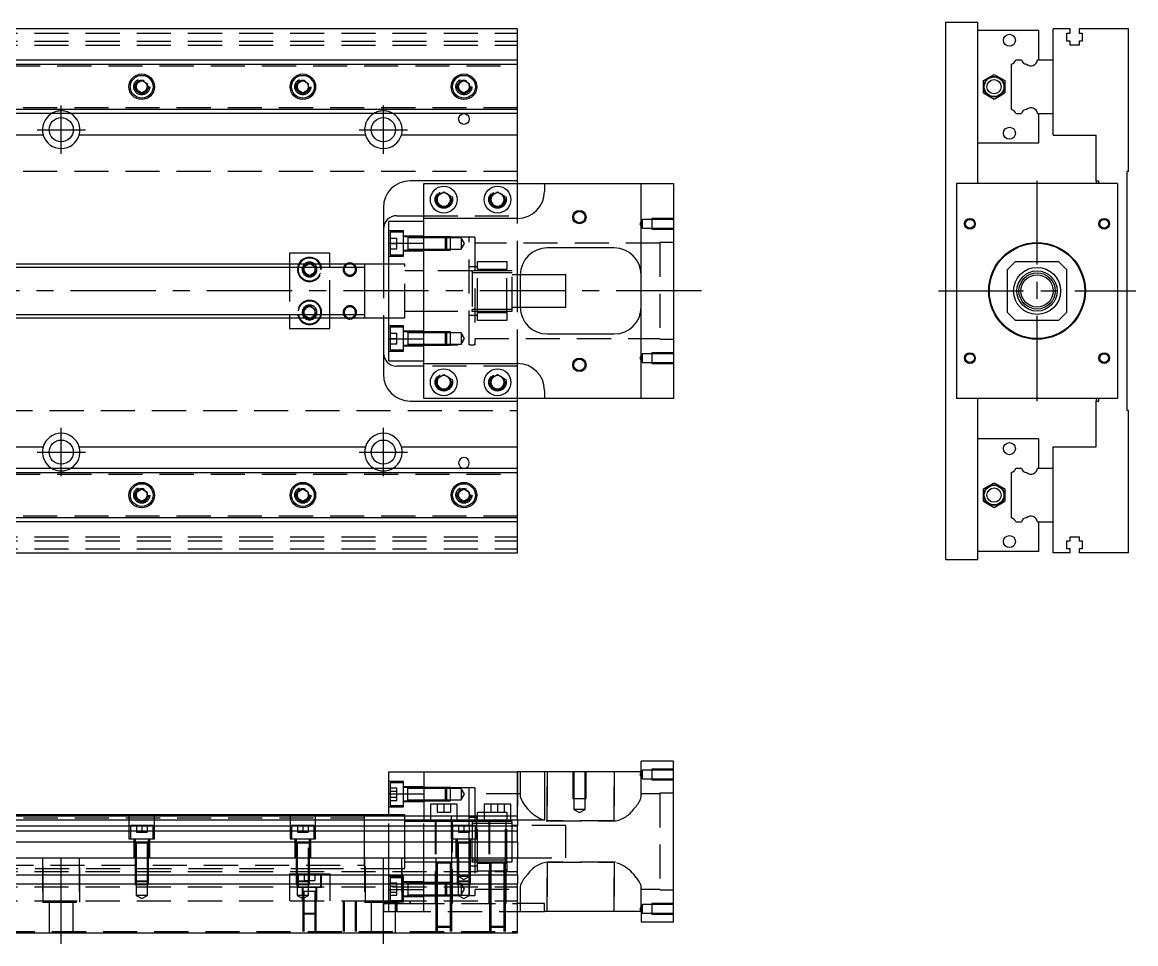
# Model space of a CAD drawing. Extents: x -20 to 810, y -278 to 102.
# Drawn here: x 395.5 to 810.2, y -243 to 100 of the extents above; entities that cross this region are included whole.
import ezdxf

# ---------------------------------------------------------------- set-up
doc = ezdxf.new("R2010")
doc.units = 0
doc.linetypes.add('CENTER', pattern=[50.8, 31.75, -6.35, 6.35, -6.35])
doc.linetypes.add('DASHED', pattern=[19.05, 12.7, -6.35])
doc.layers.get('0').update_dxf_attribs({"linetype": 'CONTINUOUS'})
doc.layers.add('CENTER', color=1, linetype='CENTER')

msp = doc.modelspace()

# ---------------------------------------------------------------- linework, layer by layer
at = {"color": 7, "linetype": 'CONTINUOUS'}
for p, q in [((739.45, -100), (739.45, 100)), ((739.45, 100), (751.45, 100)), ((751.45, 40), (751.45, 100)), ((580, 97.5), (390, 97.5)), ((580, 86), (580, 97.5)), ((773.95, 97), (751.45, 97)), ((773.95, 97), (773.95, 86)), ((779.45, 86), (779.45, 97.5)), ((785.75, 97.5), (779.45, 97.5)), ((784.6, 96), (785.75, 96)), ((784.6, 93), (784.6, 96)), ((785.75, 96), (785.75, 97.5)), ((789.15, 97.5), (789.15, 96)), ((807.45, 97.5), (789.15, 97.5)), ((789.15, 96), (790.3, 96)), ((790.3, 96), (790.3, 93)), ((807.45, 44.5), (807.45, 97.5)), ((785.75, 93), (784.6, 93)), ((785.75, 91.5), (785.75, 93)), ((789.15, 91.5), (785.75, 91.5)), ((789.15, 93), (789.15, 91.5)), ((790.3, 93), (789.15, 93)), ((390, 86), (580, 86)), ((390, 84.460392), (580, 84.460392)), ((580, 84.460392), (580, 86)), ((580, 67.539608), (580, 84.460392)), ((763.95, 67.539608), (763.95, 84.460392)), ((765.489608, 86), (767.610392, 86)), ((773.631934, 86), (779.45, 86)), ((779.45, 66), (779.45, 86)), ((779.45, 66), (779.45, 86)), ((753.450002, 78.309401), (757.450002, 80.618802)), ((757.450002, 80.618802), (761.450002, 78.309401)), ((438, 77.1547), (440, 78.309402)), ((438, 74.8453), (438, 77.1547)), ((440, 73.690598), (438, 74.8453)), ((440, 78.309402), (442, 77.1547)), ((442, 74.8453), (440, 73.690598)), ((442, 77.1547), (442, 74.8453)), ((498, 77.1547), (500, 78.309402)), ((498, 74.8453), (498, 77.1547)), ((500, 73.690598), (498, 74.8453)), ((500, 78.309402), (502, 77.1547)), ((502, 74.8453), (500, 73.690598)), ((502, 77.1547), (502, 74.8453)), ((558, 77.1547), (560, 78.309402)), ((558, 74.8453), (558, 77.1547)), ((560, 73.690598), (558, 74.8453)), ((560, 78.309402), (562, 77.1547)), ((562, 74.8453), (560, 73.690598)), ((562, 77.1547), (562, 74.8453)), ((753.450002, 73.690599), (753.450002, 78.309401)), ((761.450002, 78.309401), (761.450002, 73.690599)), ((753.450002, 73.690599), (757.450002, 71.381198)), ((757.450002, 71.381198), (761.450002, 73.690599)), ((580, 67.539608), (390, 67.539608)), ((580, 66), (580, 67.539608)), ((580, 66), (390, 66)), ((580, 58), (580, 66)), ((765.489608, 66), (767.610392, 66)), ((773.631934, 66), (779.45, 66)), ((773.95, 66), (773.95, 55)), ((779.45, 58), (779.45, 66)), ((403.291796, 58), (390, 58)), ((523.291796, 58), (416.708204, 58)), ((580, 58), (536.708204, 58)), ((580, 41), (580, 58)), ((773.95, 55), (751.45, 55)), ((779.45, 58), (795.45, 58)), ((795.45, 41), (795.45, 58)), ((807.45, 44.5), (806.95, 44.5)), ((806.95, -44.5), (806.95, 44.5)), ((580, 41), (540, 41)), ((545, 27), (545, 40)), ((545, 40), (590, 40)), ((580, 40), (580, 41)), ((590, 40), (590, 37)), ((590, 40), (626, 40)), ((626, -40), (626, 40)), ((626, 40), (638, 40)), ((638, 40), (638, -40)), ((743.45, 40), (743.45, -40)), ((803.45, 40), (743.45, 40)), ((795.45, 41), (796.45, 41)), ((795.45, 41), (795.45, 40)), ((796.45, 40), (796.45, 41)), ((803.45, 40), (803.45, -40)), ((550, 35.443376), (552.5, 36.886752)), ((550, 32.556624), (550, 35.443376)), ((552.5, 36.886752), (555, 35.443376)), ((555, 35.443376), (555, 32.556624)), ((570, 35.443376), (572.5, 36.886752)), ((570, 32.556624), (570, 35.443376)), ((572.5, 36.886752), (575, 35.443376)), ((575, 35.443376), (575, 32.556624)), ((530, 31), (530, 10)), ((552.5, 31.113248), (550, 32.556624)), ((555, 32.556624), (552.5, 31.113248)), ((572.5, 31.113248), (570, 32.556624)), ((575, 32.556624), (572.5, 31.113248)), ((532, 17.78342), (532, 26)), ((532, 26), (545, 26)), ((535, 28), (545, 28)), ((580, 27), (545, 27)), ((545, 17.78342), (545, 27)), ((532, -17.78342), (532, 17.78342)), ((532, 17.78342), (545, 17.78342)), ((545, -17.78342), (545, 17.78342)), ((545, -17.78342), (545, 17.78342)), ((495, 14), (495, 10)), ((510, 14), (495, 14)), ((510, 10), (510, 14)), ((616, 16), (591, 16)), ((523, 10), (390, 10)), ((501.964102, 10), (502.5, 10.309402)), ((502.5, 10.309402), (503.035898, 10)), ((523, 10.000006), (523, -10.000006)), ((532, 10), (523, 10)), ((765.45, 11), (762.45, 8)), ((765.45, 11), (781.45, 11)), ((784.45, 8), (781.45, 11)), ((581, 6), (581, -6)), ((598, 6), (581, 6)), ((598, -6), (598, 6)), ((762.45, -8), (762.45, 8)), ((784.45, 8), (784.45, -8)), ((581, -6), (598, -6)), ((762.45, -8), (765.45, -11)), ((781.45, -11), (784.45, -8)), ((390, -10), (523, -10)), ((495, -10), (495, -14)), ((502.5, -10.309402), (501.964102, -10)), ((503.035898, -10), (502.5, -10.309402)), ((510, -14), (510, -10)), ((523, -10), (532, -10)), ((530, -10), (530, -31)), ((781.45, -11), (765.45, -11)), ((495, -14), (510, -14)), ((591, -16), (616, -16)), ((532, -17.78342), (545, -17.78342)), ((532, -26), (532, -17.78342)), ((545, -27), (545, -17.78342)), ((746.55, -24.499994), (746.55, -24.500852)), ((532, -26), (545, -26)), ((545, -28), (535, -28)), ((545, -27), (580, -27)), ((545, -40), (545, -27)), ((550, -32.556624), (552.5, -31.113248)), ((550, -35.443376), (550, -32.556624)), ((552.5, -31.113248), (555, -32.556624)), ((555, -32.556624), (555, -35.443376)), ((570, -32.556624), (572.5, -31.113248)), ((570, -35.443376), (570, -32.556624)), ((572.5, -31.113248), (575, -32.556624)), ((575, -32.556624), (575, -35.443376)), ((552.5, -36.886752), (550, -35.443376)), ((555, -35.443376), (552.5, -36.886752)), ((572.5, -36.886752), (570, -35.443376)), ((575, -35.443376), (572.5, -36.886752)), ((590, -37), (590, -40)), ((540, -41), (580, -41)), ((590, -40), (545, -40)), ((580, -41), (580, -40)), ((580, -58), (580, -41)), ((626, -40), (590, -40)), ((638, -40), (626, -40)), ((803.45, -40), (743.45, -40)), ((751.45, -100), (751.45, -40)), ((795.45, -40), (795.45, -41)), ((795.45, -41), (796.45, -41)), ((795.45, -58), (795.45, -41)), ((796.45, -41), (796.45, -40)), ((807.45, -44.5), (806.95, -44.5)), ((807.45, -97.5), (807.45, -44.5)), ((390, -58), (403.291796, -58)), ((416.708204, -58), (523.291796, -58)), ((536.708204, -58), (580, -58)), ((580, -66), (580, -58)), ((773.95, -55), (751.45, -55)), ((773.95, -55), (773.95, -66)), ((779.45, -66), (779.45, -58)), ((779.45, -58), (795.45, -58)), ((390, -66), (580, -66)), ((580, -67.539608), (580, -66)), ((765.489608, -66), (767.610392, -66)), ((773.631934, -66), (779.45, -66)), ((779.45, -86), (779.45, -66)), ((779.45, -86), (779.45, -66)), ((390, -67.539608), (580, -67.539608)), ((580, -84.460392), (580, -67.539608)), ((763.95, -84.460392), (763.95, -67.539608)), ((438, -74.8453), (440, -73.690598)), ((440, -73.690598), (442, -74.8453)), ((498, -74.8453), (500, -73.690598)), ((500, -73.690598), (502, -74.8453)), ((558, -74.8453), (560, -73.690598)), ((560, -73.690598), (562, -74.8453)), ((753.450002, -73.690599), (757.450002, -71.381198)), ((753.450002, -78.309401), (753.450002, -73.690599)), ((757.450002, -71.381198), (761.450002, -73.690599)), ((761.450002, -73.690599), (761.450002, -78.309401)), ((438, -77.1547), (438, -74.8453)), ((440, -78.309402), (438, -77.1547)), ((442, -77.1547), (440, -78.309402)), ((442, -74.8453), (442, -77.1547)), ((498, -77.1547), (498, -74.8453)), ((500, -78.309402), (498, -77.1547)), ((502, -77.1547), (500, -78.309402)), ((502, -74.8453), (502, -77.1547)), ((558, -77.1547), (558, -74.8453)), ((560, -78.309402), (558, -77.1547)), ((562, -77.1547), (560, -78.309402)), ((562, -74.8453), (562, -77.1547)), ((753.450002, -78.309401), (757.450002, -80.618802)), ((757.450002, -80.618802), (761.450002, -78.309401)), ((580, -84.460392), (390, -84.460392)), ((580, -86), (390, -86)), ((580, -86), (580, -84.460392)), ((580, -97.5), (580, -86)), ((765.489608, -86), (767.610392, -86)), ((773.631934, -86), (779.45, -86)), ((773.95, -86), (773.95, -97)), ((779.45, -97.5), (779.45, -86)), ((784.6, -93), (785.75, -93)), ((784.6, -96), (784.6, -93)), ((785.75, -91.5), (789.15, -91.5)), ((785.75, -93), (785.75, -91.5)), ((789.15, -91.5), (789.15, -93)), ((789.15, -93), (790.3, -93)), ((790.3, -93), (790.3, -96)), ((390, -97.5), (580, -97.5)), ((773.95, -97), (751.45, -97)), ((785.75, -97.5), (779.45, -97.5)), ((785.75, -96), (784.6, -96)), ((785.75, -97.5), (785.75, -96)), ((789.15, -96), (789.15, -97.5)), ((790.3, -96), (789.15, -96)), ((807.45, -97.5), (789.15, -97.5)), ((739.45, -100), (751.45, -100)), ((626, -178.98), (626, -174.98)), ((638, -174.98), (626, -174.98)), ((638, -234.98), (638, -174.98)), ((532, -187.19658), (532, -178.98)), ((532, -178.98), (545, -178.98)), ((545, -178.98), (580, -178.98)), ((545, -178.98), (545, -195.48)), ((580, -195.48), (580, -178.98)), ((590, -178.98), (580, -178.98)), ((590, -178.98), (590, -196.98)), ((626, -178.98), (590, -178.98)), ((539.1, -184.802326), (539.1, -184.803182)), ((532, -187.19658), (545, -187.19658)), ((532, -195.48), (532, -187.19658)), ((557.5, -190.98), (547.5, -190.98)), ((547.5, -190.98), (547.5, -195.48)), ((557.5, -195.48), (557.5, -190.98)), ((577.5, -190.98), (567.5, -190.98)), ((567.5, -190.98), (567.5, -195.48)), ((577.5, -195.48), (577.5, -190.98)), ((523, -194.98), (383.5, -194.98)), ((580, -195.48), (383.5, -195.48)), ((580, -197.019608), (383.5, -197.019608)), ((523, -194.98), (522.995, -194.98)), ((523, -194.979994), (523, -195.48)), ((523, -194.980502), (523, -194.98)), ((523.005, -194.98), (523, -194.98)), ((532, -194.98), (523, -194.98)), ((523, -195.477168), (523, -194.980502)), ((580, -197.019608), (580, -195.48)), ((590, -196.98), (580, -196.98)), ((580, -197.019608), (580, -199.140392)), ((383.5, -199.140392), (580, -199.140392)), ((580, -201.050532), (383.5, -201.050532)), ((580, -201.050532), (580, -199.140392)), ((580, -205.161934), (580, -201.050532)), ((580, -205.161934), (383.5, -205.161934)), ((580, -205.161934), (580, -210.98)), ((0, -210.98), (580, -210.98)), ((580, -217.28), (580, -210.98)), ((575.500006, -212.98), (569.499994, -212.98)), ((570, -212.98), (570, -220.68)), ((575, -220.68), (575, -212.98)), ((0, -217.28), (580, -217.28)), ((580, -217.28), (580, -220.68)), ((0, -220.68), (580, -220.68)), ((539.1, -220.157664), (539.1, -220.55767)), ((539.1, -220.55767), (539.1, -220.68)), ((539.1, -222.515624), (539.1, -222.799714)), ((570, -220.68), (570, -227.97998)), ((575, -227.97998), (575, -220.68)), ((580, -238.98), (580, -220.68)), ((539.1, -224.75767), (539.1, -225.157674)), ((570, -227.98), (570, -236.98)), ((575, -236.98), (575, -227.98)), ((590, -227.98), (580, -227.98)), ((590, -230.98), (590, -227.98)), ((580, -230.98), (590, -230.98)), ((626, -230.98), (590, -230.98)), ((626, -230.98), (626, -234.98)), ((638, -234.98), (626, -234.98)), ((0, -238.98), (580, -238.98))]:
    msp.add_line(p, q, dxfattribs=at)
at = {"color": 3, "linetype": 'DASHED'}
for p, q in [((0, 96), (580, 96)), ((0, 93), (580, 93)), ((0, 91.5), (580, 91.5)), ((389.5, 84.403994), (580, 84.403994)), ((389.5, 83.8), (580, 83.8)), ((442.483582, 76.286038), (442.5, 76)), ((497.5, 76), (497.534018, 76.411016)), ((562.483582, 76.286038), (562.5, 76)), ((580, 68.2), (389.5, 68.2)), ((580, 67.596006), (389.5, 67.596006)), ((580, 44.5), (5.640312, 44.5)), ((580, 28), (580, 40)), ((555.477798, 34.364306), (555.5, 34)), ((575.477798, 34.364306), (575.5, 34)), ((545, 28), (580, 28)), ((545, 17.78342), (545, 26)), ((580, 27), (580, 28)), ((580, 6), (580, 27)), ((626.5, 26.65), (625.547372, 25)), ((625.547372, 25), (626.5, 23.35)), ((626.5, 23.35), (626.5, 26.65)), ((630, 26.65), (626.5, 26.65)), ((630, 26.999994), (630, 23.000006)), ((638, 26.999994), (630, 26.999994)), ((638, 26.65), (630, 26.65)), ((537.5, 22.42767), (532, 22.42767)), ((532.5, 21.92767), (532.5, 13.42767)), ((537.5, 21.92767), (532.5, 21.92767)), ((537.5, 12.92767), (537.5, 22.42767)), ((626.5, 23.35), (630, 23.35)), ((630, 23.35), (638, 23.35)), ((630, 23.000006), (638, 23.000006)), ((532.5, 19.67767), (535, 19.67767)), ((532.5, 17.67767), (535, 17.67767)), ((535, 17.67767), (535, 19.67767)), ((535, 15.67767), (535, 17.67767)), ((545, 20.42767), (537.5, 20.42767)), ((539.1, 20.17767), (537.5, 20.17767)), ((539.1, 20.17767), (539.095, 20.17767)), ((539.1, 20.17767), (539.1, 19.92022)), ((539.105, 20.17767), (539.1, 20.17767)), ((544.99998, 20.17767), (539.1, 20.17767)), ((539.1, 19.92022), (539.1, 15.435068)), ((544.99998, 19.77767), (539.1, 19.77767)), ((553.1, 20.17767), (545, 20.17767)), ((553.1, 20.177664), (545, 20.177664)), ((562, 20), (545, 20)), ((553.5, 19.77767), (545, 19.77767)), ((553.1, 15.17767), (553.1, 20.17767)), ((553.5, 19.77767), (553.1, 20.17767)), ((555, 20.177664), (553.10002, 20.177664)), ((553.5, 19.77767), (553.5, 15.57767)), ((555, 19.77767), (553.50002, 19.77767)), ((555, 15.177674), (555, 20.177664)), ((559, 19.77767), (555, 19.77767)), ((559, 19.77767), (559, 15.57767)), ((560.212436, 17.67767), (559, 19.77767)), ((559, 15.57767), (560.212436, 17.67767)), ((562, -20), (562, 20)), ((564, 20), (562, 20)), ((564, 20), (564, -20)), ((633, 17.75), (564, 17.75)), ((633, 18), (633, -18)), ((638, 18), (633, 18)), ((532, 12.92767), (537.5, 12.92767)), ((532.5, 15.67767), (535, 15.67767)), ((532.5, 13.42767), (537.5, 13.42767)), ((537.5, 15.17767), (539.1, 15.17767)), ((537.5, 14.92767), (545, 14.92767)), ((539.095, 15.17767), (539.1, 15.17767)), ((539.1, 15.57767), (544.99998, 15.57767)), ((539.1, 15.435068), (539.1, 15.17767)), ((539.1, 15.17767), (539.105, 15.17767)), ((539.1, 15.17767), (544.99998, 15.17767)), ((545, 15.57767), (553.5, 15.57767)), ((545, 15.177674), (553.1, 15.177674)), ((545, 15.17767), (553.1, 15.17767)), ((553.1, 15.17767), (553.5, 15.57767)), ((553.10002, 15.177674), (555, 15.177674)), ((553.50002, 15.57767), (555, 15.57767)), ((555, 15.57767), (559, 15.57767)), ((495, 10), (495, 8.75)), ((495, 8.75), (495, -8.75)), ((500.5, 9.1547), (501.964102, 10)), ((500.5, 8.75), (500.5, 9.1547)), ((500.5, 6.8453), (500.5, 8.75)), ((503.035898, 10), (504.5, 9.1547)), ((504.5, 9.1547), (504.5, 8.75)), ((504.5, 8.75), (504.5, 6.8453)), ((510, 8.75), (510, 10)), ((510, -8.75), (510, 8.75)), ((523, 10), (522.995, 10)), ((523.005, 10), (523, 10)), ((530, 10), (530, -10)), ((538, 10), (532, 10)), ((538, -10), (538, 10)), ((565, 9), (562, 9)), ((565, 11), (576, 11)), ((565, 8), (565, 11)), ((576, 11), (576, 8)), ((502.5, 5.690598), (500.5, 6.8453)), ((504.5, 6.8453), (502.5, 5.690598)), ((504.983582, 8.286038), (505, 8)), ((545, 7.5), (538, 7.5)), ((563.005, 7.5), (545, 7.5)), ((576, 7.5), (562.995, 7.5)), ((563, 6.950984), (563, 7.5)), ((563, 7.5), (563, 6.951128)), ((563, 6.951128), (563, -6.950984)), ((576, 6.75), (563, 6.75)), ((576, 8), (565, 8)), ((565, -8), (565, 8)), ((576, -8), (576, 8)), ((578, 7.5), (576, 7.5)), ((578, 6.75), (576, 6.75)), ((578, -7.5), (578, 7.5)), ((581, 6), (578, 6)), ((580, -6), (580, 6)), ((500, -8), (500.018502, -7.696412)), ((500.5, -6.8453), (502.5, -5.690598)), ((500.5, -8.75), (500.5, -6.8453)), ((502.5, -5.690598), (504.5, -6.8453)), ((504.5, -6.8453), (504.5, -8.75)), ((538, -7.5), (545, -7.5)), ((545, -7.5), (563.005, -7.5)), ((562.995, -7.5), (576, -7.5)), ((563, -6.75), (576, -6.75)), ((563, -7.499332), (563, -6.950962)), ((563, -6.950984), (563, -7.5)), ((563, -7.5), (563, -7.499332)), ((565, -8), (576, -8)), ((565, -11), (565, -8)), ((576, -6.75), (578, -6.75)), ((576, -7.5), (578, -7.5)), ((576, -8), (576, -11)), ((578, -6), (581, -6)), ((580, -27), (580, -6)), ((495, -8.75), (495, -10)), ((500.5, -9.1547), (500.5, -8.75)), ((501.964102, -10), (500.5, -9.1547)), ((504.5, -9.1547), (503.035898, -10)), ((504.5, -8.75), (504.5, -9.1547)), ((510, -10), (510, -8.75)), ((522.995, -10), (523, -10)), ((523, -10), (523.005, -10)), ((532, -10), (538, -10)), ((562, -9), (565, -9)), ((576, -11), (565, -11)), ((537.5, -12.92767), (532, -12.92767)), ((532.5, -13.42767), (532.5, -21.92767)), ((537.5, -13.42767), (532.5, -13.42767)), ((532.5, -15.67767), (535, -15.67767)), ((535, -17.67767), (535, -15.67767)), ((537.5, -22.42767), (537.5, -12.92767)), ((545, -14.92767), (537.5, -14.92767)), ((539.1, -15.17767), (537.5, -15.17767)), ((539.1, -15.17767), (539.095, -15.17767)), ((539.1, -15.17767), (539.1, -15.435118)), ((544.99998, -15.17767), (539.1, -15.17767)), ((539.105, -15.17767), (539.1, -15.17767)), ((539.1, -15.435118), (539.1, -19.920272)), ((544.99998, -15.57767), (539.1, -15.57767)), ((553.1, -15.17767), (545, -15.17767)), ((553.1, -15.177674), (545, -15.177674)), ((553.5, -15.57767), (545, -15.57767)), ((553.1, -20.17767), (553.1, -15.17767)), ((553.5, -15.57767), (553.1, -15.17767)), ((555, -15.177674), (553.10002, -15.177674)), ((553.5, -15.57767), (553.5, -19.77767)), ((555, -15.57767), (553.50002, -15.57767)), ((555, -20.177664), (555, -15.177674)), ((559, -15.57767), (555, -15.57767)), ((559, -15.57767), (559, -19.77767)), ((560.212436, -17.67767), (559, -15.57767)), ((532.5, -17.67767), (535, -17.67767)), ((532.5, -19.67767), (535, -19.67767)), ((535, -19.67767), (535, -17.67767)), ((537.5, -20.17767), (539.1, -20.17767)), ((537.5, -20.42767), (545, -20.42767)), ((539.095, -20.17767), (539.1, -20.17767)), ((539.1, -19.77767), (544.99998, -19.77767)), ((539.1, -19.920272), (539.1, -20.17767)), ((539.1, -20.17767), (544.99998, -20.17767)), ((539.1, -20.17767), (539.105, -20.17767)), ((545, -26), (545, -17.78342)), ((545, -19.77767), (553.5, -19.77767)), ((545, -20), (562, -20)), ((545, -20.177664), (553.1, -20.177664)), ((545, -20.17767), (553.1, -20.17767)), ((553.1, -20.17767), (553.5, -19.77767)), ((553.10002, -20.177664), (555, -20.177664)), ((553.50002, -19.77767), (555, -19.77767)), ((555, -19.77767), (559, -19.77767)), ((559, -19.77767), (560.212436, -17.67767)), ((562, -20), (564, -20)), ((564, -17.75), (633, -17.75)), ((633, -18), (638, -18)), ((532, -22.42767), (537.5, -22.42767)), ((532.5, -21.92767), (537.5, -21.92767)), ((626.5, -23.35), (625.547372, -25)), ((626.5, -26.65), (626.5, -23.35)), ((630, -23.35), (626.5, -23.35)), ((630, -23.000006), (630, -26.999994)), ((638, -23.000006), (630, -23.000006)), ((638, -23.35), (630, -23.35)), ((580, -28), (545, -28)), ((580, -28), (580, -27)), ((580, -40), (580, -28)), ((625.547372, -25), (626.5, -26.65)), ((626.5, -26.65), (630, -26.65)), ((630, -26.65), (638, -26.65)), ((630, -26.999994), (638, -26.999994)), ((555.477798, -33.635694), (555.5, -34)), ((575.477798, -33.635694), (575.5, -34)), ((5.640312, -44.5), (580, -44.5)), ((389.5, -67.596006), (580, -67.596006)), ((389.5, -68.2), (580, -68.2)), ((437.5, -76), (437.534018, -75.588984)), ((502.483582, -75.713962), (502.5, -76)), ((562.483582, -75.713962), (562.5, -76)), ((580, -83.8), (389.5, -83.8)), ((580, -84.403994), (389.5, -84.403994)), ((0, -91.5), (580, -91.5)), ((0, -93), (580, -93)), ((0, -96), (580, -96)), ((630, -177.980006), (630, -181.979994)), ((638, -177.980006), (630, -177.980006)), ((580, -178.98), (580, -195.48)), ((581, -178.98), (581, -188.274836)), ((591, -197.294786), (591, -178.98)), ((591, -178.98), (591, -197.294786)), ((600.500006, -178.98), (600.500006, -188.98)), ((600.9, -178.98), (600.9, -188.98)), ((605.1, -188.98), (605.1, -178.98)), ((605.499994, -188.98), (605.499994, -178.98)), ((616, -178.98), (616, -197.294786)), ((616, -197.294786), (616, -178.98)), ((626.5, -178.33), (625.547372, -179.98)), ((625.547372, -179.98), (626.5, -181.63)), ((626, -188.274836), (626, -178.98)), ((626.5, -181.63), (626.5, -178.33)), ((630, -178.33), (626.5, -178.33)), ((626.5, -181.63), (630, -181.63)), ((638, -178.33), (630, -178.33)), ((630, -181.63), (638, -181.63)), ((630, -181.979994), (638, -181.979994)), ((537.5, -182.55233), (532, -182.55233)), ((532.5, -183.05233), (532.5, -187.30233)), ((537.5, -183.05233), (532.5, -183.05233)), ((532.5, -184.99293), (535, -184.99293)), ((532.5, -186.14763), (535, -186.14763)), ((535, -186.14763), (535, -184.99293)), ((535, -188.457032), (535, -186.14763)), ((537.5, -187.30233), (537.5, -182.55233)), ((545, -184.55233), (537.5, -184.55233)), ((539.105, -184.80233), (537.5, -184.80233)), ((544.99998, -184.80233), (539.095, -184.80233)), ((539.1, -184.80233), (539.1, -185.05978)), ((539.1, -189.80233), (539.1, -184.80233)), ((544.99998, -185.20233), (539.1, -185.20233)), ((553.1, -184.80233), (545, -184.80233)), ((553.100006, -184.802336), (545, -184.802336)), ((553.27767, -184.98), (545, -184.98)), ((553.5, -185.20233), (545, -185.20233)), ((553.1, -187.30233), (553.1, -184.80233)), ((553.5, -185.20233), (553.1, -184.80233)), ((555, -184.802336), (553.10002, -184.802336)), ((562, -184.98), (553.27767, -184.98)), ((553.5, -185.20233), (553.5, -187.30233)), ((555, -185.20233), (553.50002, -185.20233)), ((555, -189.802326), (555, -184.802336)), ((559, -185.20233), (555, -185.20233)), ((559, -185.20233), (559, -187.30233)), ((560.212436, -187.30233), (559, -185.20233)), ((562, -195.48), (562, -184.98)), ((564, -184.98), (562, -184.98)), ((564, -184.98), (564, -224.98)), ((532.5, -187.30233), (532.5, -191.55233)), ((532.5, -188.457032), (535, -188.457032)), ((532.5, -189.611732), (535, -189.611732)), ((535, -189.611732), (535, -188.457032)), ((537.5, -192.05233), (537.5, -187.30233)), ((537.5, -189.80233), (539.105, -189.80233)), ((537.5, -190.05233), (545, -190.05233)), ((539.095, -189.80233), (544.99998, -189.80233)), ((539.1, -189.40233), (544.99998, -189.40233)), ((545, -189.40233), (553.5, -189.40233)), ((545, -189.802326), (553.100006, -189.802326)), ((545, -189.80233), (553.1, -189.80233)), ((553.1, -189.80233), (553.1, -187.30233)), ((553.1, -189.80233), (553.5, -189.40233)), ((553.10002, -189.802326), (555, -189.802326)), ((553.5, -187.30233), (553.5, -189.40233)), ((553.50002, -189.40233), (555, -189.40233)), ((555, -189.40233), (559, -189.40233)), ((559, -187.30233), (559, -189.40233)), ((559, -189.40233), (560.212436, -187.30233)), ((581, -187.23), (564, -187.23)), ((581, -188.274836), (581.035862, -188.603408)), ((600.500006, -188.98), (605.499994, -188.98)), ((600.9, -188.98), (600.9, -192.98)), ((605.1, -192.98), (605.1, -188.98)), ((633, -187.23), (626, -187.23)), ((633, -186.98), (633, -222.98)), ((638, -186.98), (633, -186.98)), ((532, -192.05233), (537.5, -192.05233)), ((532.5, -191.55233), (537.5, -191.55233)), ((550, -190.98), (550, -193.98)), ((550, -193.98), (552.5, -193.98)), ((552.5, -190.98), (552.5, -193.98)), ((552.5, -193.98), (555, -193.98)), ((555, -190.98), (555, -193.98)), ((565, -193.98), (567.5, -193.98)), ((565, -195.48), (565, -193.98)), ((567.5, -193.98), (570, -193.98)), ((570, -190.98), (570, -193.98)), ((570, -193.98), (572.5, -193.98)), ((572.5, -190.98), (572.5, -193.98)), ((572.5, -193.98), (575, -193.98)), ((575, -190.98), (575, -193.98)), ((575, -193.98), (576, -193.98)), ((576, -193.98), (576, -195.48)), ((605.1, -192.98), (600.9, -192.98)), ((600.9, -192.98), (603, -194.192436)), ((603, -194.192436), (605.1, -192.98)), ((523, -196.23), (25, -196.23)), ((435.25, -195.48), (435.25, -203.98)), ((444.25, -198.98), (435.75, -198.98)), ((435.75, -198.98), (435.75, -203.98)), ((438, -198.98), (438, -201.48)), ((440, -198.98), (440, -201.48)), ((442, -198.98), (442, -201.48)), ((444.25, -203.98), (444.25, -198.98)), ((444.75, -203.98), (444.75, -195.48)), ((495.25, -195.48), (495.25, -203.98)), ((504.25, -198.98), (495.75, -198.98)), ((495.75, -198.98), (495.75, -203.98)), ((498, -198.98), (498, -201.48)), ((500, -198.98), (500, -201.48)), ((502, -198.98), (502, -201.48)), ((504.25, -203.98), (504.25, -198.98)), ((504.75, -203.98), (504.75, -195.48)), ((523, -205.180066), (523, -195.477168)), ((538, -194.98), (532, -194.98)), ((532, -210.98), (532, -195.48)), ((538, -204.98), (538, -194.98)), ((538, -204.98), (538, -194.98)), ((545, -197.48), (538, -197.48)), ((545, -195.48), (545, -196.98)), ((580, -196.98), (545, -196.98)), ((545, -210.98), (545, -196.98)), ((549.5, -197.48), (545, -197.48)), ((547.5, -195.48), (547.5, -196.98)), ((549.25, -196.98), (549.25, -227.98)), ((549.5, -196.98), (549.5, -210.98)), ((555.5, -197.48), (549.5, -197.48)), ((555.25, -195.48), (555.25, -203.98)), ((555.5, -212.985), (555.5, -196.98)), ((562, -197.48), (555.5, -197.48)), ((555.75, -198.98), (555.75, -196.98)), ((564.25, -198.98), (555.75, -198.98)), ((555.75, -198.98), (555.75, -203.98)), ((557.5, -196.98), (557.5, -195.48)), ((558, -198.98), (558, -201.48)), ((560, -198.98), (560, -201.48)), ((562, -196.98), (562, -195.48)), ((565, -195.98), (562, -195.98)), ((562, -198.98), (562, -196.98)), ((563, -197.48), (562, -197.48)), ((562, -198.98), (562, -201.48)), ((563, -197.48), (562.995, -197.48)), ((563, -197.48), (563, -198.029038)), ((565, -197.48), (563, -197.48)), ((563.005, -197.48), (563, -197.48)), ((563, -198.029038), (563, -198.97884)), ((565, -198.23), (563, -198.23)), ((563, -198.97884), (563, -203.879728)), ((564.25, -203.98), (564.25, -198.98)), ((564.75, -203.98), (564.75, -195.48)), ((565, -196.98), (565, -195.48)), ((565, -212.98), (565, -196.98)), ((569.5, -197.48), (565, -197.48)), ((569.5, -198.23), (565, -198.23)), ((567.5, -195.48), (567.5, -196.98)), ((569.25, -196.98), (569.25, -227.98)), ((569.5, -196.98), (569.5, -212.985)), ((575.5, -197.48), (569.5, -197.48)), ((575.5, -198.23), (569.5, -198.23)), ((575.5, -212.985), (575.5, -196.98)), ((576, -197.48), (575.5, -197.48)), ((576, -198.23), (575.5, -198.23)), ((575.75, -227.98), (575.75, -196.98)), ((576, -195.48), (576, -196.98)), ((576, -212.98), (576, -196.98)), ((578, -197.48), (576, -197.48)), ((578, -198.23), (576, -198.23)), ((577.5, -196.98), (577.5, -195.48)), ((578, -204.98), (578, -197.48)), ((580, -198.98), (578, -198.98)), ((598, -198.98), (580, -198.98)), ((590.61503, -197.279374), (591, -197.294786)), ((616, -197.294786), (591, -197.294786)), ((591, -197.294786), (616, -197.294786)), ((598, -204.98), (598, -198.98)), ((438, -201.48), (440, -201.48)), ((440, -201.48), (442, -201.48)), ((498, -201.48), (500, -201.48)), ((500, -201.48), (502, -201.48)), ((558, -201.48), (560, -201.48)), ((560, -201.48), (562, -201.48)), ((562, -204.98), (562, -201.48)), ((435.25, -203.98), (444.75, -203.98)), ((437, -203.98), (437, -210.98)), ((437.5, -203.98), (437.5, -205.58)), ((437.5, -205.575), (437.5, -205.58)), ((442.5, -205.58), (437.5, -205.58)), ((437.5, -205.58), (437.5, -205.585)), ((437.5, -205.58), (437.5, -210.97998)), ((437.9, -205.58), (437.9, -210.97998)), ((442.1, -210.97998), (442.1, -205.58)), ((442.5, -205.58), (442.5, -203.98)), ((442.5, -205.58), (442.5, -205.575)), ((442.5, -205.585), (442.5, -205.58)), ((442.5, -210.97998), (442.5, -205.58)), ((443, -210.98), (443, -203.98)), ((495.25, -203.98), (504.75, -203.98)), ((497, -203.98), (497, -210.98)), ((497.5, -203.98), (497.5, -205.58)), ((497.5, -205.575), (497.5, -205.58)), ((502.5, -205.58), (497.5, -205.58)), ((497.5, -205.58), (497.5, -205.585)), ((497.5, -205.58), (497.5, -210.97998)), ((497.9, -205.58), (497.9, -219.98)), ((502.1, -219.98), (502.1, -205.58)), ((502.5, -205.58), (502.5, -203.98)), ((502.5, -205.58), (502.5, -205.575)), ((502.5, -205.585), (502.5, -205.58)), ((502.5, -210.97998), (502.5, -205.58)), ((503, -210.98), (503, -203.98)), ((523, -213.73), (523, -205.180066)), ((538, -214.98), (538, -204.98)), ((538, -214.98), (538, -204.98)), ((555.25, -203.98), (564.75, -203.98)), ((555.75, -227.98), (555.75, -203.98)), ((557, -203.98), (557, -210.98)), ((557.5, -203.98), (557.5, -205.58)), ((557.5, -205.575), (557.5, -205.58)), ((557.5, -205.58), (557.757448, -205.58)), ((562.5, -205.58), (557.5, -205.58)), ((557.5, -205.58), (557.5, -205.585)), ((557.5, -205.58), (557.5, -210.97998)), ((557.9, -205.58), (557.9, -210.97998)), ((562, -210.98), (562, -204.98)), ((562.1, -210.97998), (562.1, -205.58)), ((562.5, -205.58), (562.5, -203.98)), ((562.5, -205.58), (562.5, -205.575)), ((562.5, -205.585), (562.5, -205.58)), ((562.5, -210.97998), (562.5, -205.58)), ((563, -210.98), (563, -203.98)), ((578, -212.48), (578, -204.98)), ((598, -210.98), (598, -204.98)), ((403, -210.98), (403, -227.48)), ((403.291796, -226.98), (403.291796, -210.98)), ((416.708204, -210.98), (416.708204, -226.98)), ((417, -227.48), (417, -210.98)), ((437.5, -210.98), (437.5, -217.28)), ((437.500006, -210.98), (437.500006, -217.28)), ((437.9, -210.98), (437.9, -217.28)), ((442.1, -217.28), (442.1, -210.98)), ((442.499994, -217.28), (442.499994, -210.98)), ((442.5, -217.28), (442.5, -210.98)), ((497.5, -210.98), (497.5, -217.28)), ((497.500006, -210.98), (497.500006, -217.28)), ((502.499994, -217.28), (502.499994, -210.98)), ((502.5, -217.28), (502.5, -210.98)), ((523, -210.98), (523, -227.48)), ((523.291796, -226.98), (523.291796, -210.98)), ((532, -217.28), (532, -210.98)), ((536.708204, -210.98), (536.708204, -226.98)), ((537, -227.48), (537, -210.98)), ((545, -217.28), (545, -210.98)), ((549.5, -210.98), (549.5, -212.98)), ((557.5, -210.98), (557.5, -217.28)), ((557.500006, -210.98), (557.500006, -217.28)), ((557.9, -210.98), (557.9, -217.28)), ((558, -210.98), (558, -217.98)), ((562, -217.98), (562, -210.98)), ((562.1, -217.28), (562.1, -210.98)), ((562.499994, -217.28), (562.499994, -210.98)), ((562.5, -217.28), (562.5, -210.98)), ((563, -211.081716), (563, -211.931128)), ((580, -210.98), (598, -210.98)), ((25, -213.73), (523, -213.73)), ((305, -214.98), (497.5, -214.98)), ((437.5, -214.98), (437.9, -214.98)), ((437.9, -214.98), (442.1, -214.98)), ((442.1, -214.98), (442.5, -214.98)), ((497.5, -214.98), (497.9, -214.98)), ((497.9, -214.98), (502.1, -214.98)), ((502.1, -214.98), (502.5, -214.98)), ((502.5, -214.98), (523.005, -214.98)), ((522.995, -214.98), (523.291796, -214.98)), ((523.291796, -214.98), (532, -214.98)), ((532, -214.98), (538, -214.98)), ((538, -212.48), (545, -212.48)), ((545, -212.48), (549.5, -212.48)), ((549.5, -212.48), (563.005, -212.48)), ((549.5, -212.975), (549.5, -212.98)), ((555.5, -212.98), (549.5, -212.98)), ((549.5, -212.98), (549.5, -212.985)), ((549.5, -212.98), (549.5, -217.28)), ((550, -212.98), (550, -217.28)), ((555, -220.68), (555, -212.98)), ((555.5, -220.68), (555.5, -212.975)), ((562, -213.98), (565, -213.98)), ((562.995, -212.48), (576, -212.48)), ((563, -211.73), (578, -211.73)), ((563, -212.479332), (563, -211.930962)), ((563, -211.931128), (563, -212.48)), ((563, -212.48), (563, -212.479332)), ((563.005, -212.48), (576, -212.48)), ((565, -212.98), (569.39999, -212.98)), ((565, -215.98), (565, -212.98)), ((569.39999, -212.98), (569.499994, -212.98)), ((569.5, -212.975), (569.5, -220.68)), ((569.5, -212.98), (569.84965, -212.98)), ((569.849602, -212.98), (569.5, -212.98)), ((575.15035, -212.98), (569.849602, -212.98)), ((575.150204, -212.98), (575.5, -212.98)), ((575.5, -212.98), (575.15035, -212.98)), ((575.5, -220.68), (575.5, -212.975)), ((575.500006, -212.98), (575.60001, -212.98)), ((575.60001, -212.98), (576, -212.98)), ((576, -212.48), (578, -212.48)), ((576, -212.98), (576, -215.98)), ((591, -212.665214), (616, -212.665214)), ((616, -212.665214), (591, -212.665214)), ((591, -230.98), (591, -212.665214)), ((591, -212.665214), (591, -230.98)), ((616, -212.665214), (616, -230.98)), ((616, -230.98), (616, -212.665214)), ((616.383512, -212.680578), (616, -212.665214)), ((0, -216.13), (580, -216.13)), ((437.5, -217.28), (437.5, -219.58)), ((437.5, -219.58), (442.5, -219.58)), ((437.5, -219.58), (437.9, -219.98)), ((437.500006, -217.28), (437.500006, -219.580006)), ((437.500006, -219.58002), (437.500006, -220.68)), ((437.9, -217.28), (437.9, -219.98)), ((442.1, -219.98), (442.1, -217.28)), ((442.1, -219.98), (442.5, -219.58)), ((442.499994, -219.580006), (442.499994, -217.28)), ((442.499994, -220.68), (442.499994, -219.58002)), ((442.5, -219.58), (442.5, -217.28)), ((495, -216.98), (495, -217.28)), ((495, -216.98), (497.5, -216.98)), ((495, -217.28), (495, -220.68)), ((497.5, -216.98), (497.9, -216.98)), ((497.5, -217.28), (497.5, -219.58)), ((497.5, -219.58), (502.5, -219.58)), ((497.5, -219.58), (497.9, -219.98)), ((497.500006, -217.28), (497.500006, -219.580006)), ((497.500006, -219.58002), (497.500006, -220.68)), ((497.9, -216.98), (502.1, -216.98)), ((498, -216.98), (498, -221.98)), ((498.25, -216.98), (498.25, -217.28)), ((498.25, -217.28), (498.25, -219.98)), ((500.5, -216.98), (500.5, -219.48)), ((500.5, -219.48), (502.5, -219.48)), ((502.1, -216.98), (502.5, -216.98)), ((502.1, -219.98), (502.5, -219.58)), ((502.499994, -219.580006), (502.499994, -217.28)), ((502.499994, -220.68), (502.499994, -219.58002)), ((502.5, -216.98), (510, -216.98)), ((502.5, -219.58), (502.5, -217.28)), ((502.5, -219.48), (504.5, -219.48)), ((504.5, -216.98), (504.5, -219.48)), ((506.75, -217.28), (506.75, -216.98)), ((506.75, -220.68), (506.75, -217.28)), ((507, -221.98), (507, -216.98)), ((510, -216.98), (510, -217.28)), ((510, -217.28), (510, -220.68)), ((532, -220.68), (532, -217.28)), ((537.5, -217.90767), (532, -217.90767)), ((532.5, -218.40767), (532.5, -220.68)), ((537.5, -218.40767), (532.5, -218.40767)), ((537.5, -222.65767), (537.5, -217.90767)), ((545, -220.68), (545, -217.28)), ((549.5, -217.28), (549.5, -220.68)), ((550, -217.28), (550, -220.68)), ((557.5, -217.28), (557.5, -219.58)), ((557.5, -219.58), (562.5, -219.58)), ((557.5, -219.58), (557.9, -219.98)), ((557.500006, -217.28), (557.500006, -219.580006)), ((557.500006, -219.58002), (557.500006, -220.68)), ((557.9, -217.28), (557.9, -219.98)), ((562, -217.98), (558, -217.98)), ((558, -217.98), (560, -219.1347)), ((560, -219.1347), (562, -217.98)), ((562, -219.98), (562, -217.98)), ((562.1, -219.98), (562.1, -217.28)), ((562.1, -219.98), (562.5, -219.58)), ((562.499994, -219.580006), (562.499994, -217.28)), ((562.499994, -220.68), (562.499994, -219.58002)), ((562.5, -219.58), (562.5, -217.28)), ((576, -215.98), (565, -215.98)), ((0, -221.83), (580, -221.83)), ((437.500006, -220.68), (437.500006, -220.98)), ((437.500006, -220.98), (442.499994, -220.98)), ((442.1, -219.98), (437.9, -219.98)), ((437.9, -219.98002), (437.9, -220.98)), ((437.9, -220.98), (437.9, -224.98)), ((442.1, -220.98), (442.1, -219.98002)), ((442.1, -224.98), (442.1, -220.98)), ((442.499994, -220.98), (442.499994, -220.68)), ((495, -220.68), (495, -226.98)), ((497.500006, -220.68), (497.500006, -220.98)), ((497.500006, -220.98), (502.499994, -220.98)), ((502.1, -219.98), (497.9, -219.98)), ((497.9, -219.98002), (497.9, -220.98)), ((497.9, -220.98), (497.9, -224.98)), ((498, -221.98), (507, -221.98)), ((498.25, -219.98), (498.25, -220.68)), ((498.25, -220.68), (498.25, -220.98)), ((498.25, -220.98), (498.25, -221.98)), ((499.75, -221.98), (499.75, -226.98)), ((500, -221.98), (500, -223.58)), ((500, -223.575), (500, -223.58)), ((505, -223.58), (500, -223.58)), ((500, -223.58), (500, -223.585)), ((500, -223.58), (500, -226.97998)), ((500.4, -223.58), (500.4, -231.98)), ((502.1, -220.98), (502.1, -219.98002)), ((502.1, -224.98), (502.1, -220.98)), ((502.499994, -220.98), (502.499994, -220.68)), ((504.6, -231.98), (504.6, -223.58)), ((504.742602, -223.58), (505, -223.58)), ((505, -223.58), (505, -221.98)), ((505, -223.58), (505, -223.575)), ((505, -223.585), (505, -223.58)), ((505, -226.97998), (505, -223.58)), ((505.25, -226.98), (505.25, -221.98)), ((506.75, -221.98), (506.75, -220.68)), ((510, -220.68), (510, -226.98)), ((532, -222.76342), (532, -220.68)), ((532, -222.76342), (536.708204, -222.76342)), ((532, -226.98), (532, -222.76342)), ((532.5, -220.348268), (535, -220.348268)), ((532.5, -220.68), (532.5, -222.65767)), ((532.5, -221.502968), (535, -221.502968)), ((532.5, -222.65767), (532.5, -226.90767)), ((532.5, -223.81237), (535, -223.81237)), ((535, -221.502968), (535, -220.348268)), ((535, -223.81237), (535, -221.502968)), ((535, -224.96707), (535, -223.81237)), ((536.708204, -222.76342), (545, -222.76342)), ((545, -219.90767), (537.5, -219.90767)), ((539.105, -220.15767), (537.5, -220.15767)), ((537.5, -227.40767), (537.5, -222.65767)), ((544.99998, -220.15767), (539.095, -220.15767)), ((539.1, -220.15767), (539.1, -220.415118)), ((539.1, -220.415136), (539.1, -220.15767)), ((539.1, -220.415118), (539.1, -220.679906)), ((544.99998, -220.55767), (539.1, -220.55767)), ((539.1, -220.679906), (539.1, -222.65767)), ((539.1, -222.65767), (539.1, -224.900272)), ((549.5, -220.15767), (545, -220.15767)), ((549.5, -220.157674), (545, -220.157674)), ((549.5, -220.55767), (545, -220.55767)), ((545, -227.98), (545, -220.68)), ((550, -220.15767), (549.5, -220.15767)), ((550, -220.157674), (549.5, -220.157674)), ((550, -220.55767), (549.5, -220.55767)), ((549.5, -220.68), (549.5, -227.97998)), ((553.1, -220.15767), (550, -220.15767)), ((553.100006, -220.157674), (550, -220.157674)), ((553.5, -220.55767), (550, -220.55767)), ((550, -220.68), (550, -227.97998)), ((553.1, -220.68), (553.1, -220.15767)), ((553.5, -220.55767), (553.1, -220.15767)), ((553.1, -222.65767), (553.1, -220.68)), ((553.1, -225.15767), (553.1, -222.65767)), ((555, -220.157674), (553.10002, -220.157674)), ((553.5, -220.55767), (553.5, -220.68)), ((553.5, -220.68), (553.5, -222.65767)), ((553.5, -222.65767), (553.5, -224.75767)), ((555, -220.55767), (553.50002, -220.55767)), ((559, -220.55767), (555, -220.55767)), ((555, -227.97998), (555, -220.68)), ((555.5, -227.97998), (555.5, -220.68)), ((557.500006, -220.68), (557.500006, -220.98)), ((557.500006, -220.98), (562.499994, -220.98)), ((562.1, -219.98), (557.9, -219.98)), ((557.9, -219.98002), (557.9, -220.98)), ((557.9, -220.98), (557.9, -224.98)), ((559, -220.55767), (559, -222.65767)), ((560.212436, -222.65767), (559, -220.55767)), ((559, -222.65767), (559, -224.75767)), ((559, -224.75767), (560.212436, -222.65767)), ((562, -220.68), (562, -219.98)), ((562, -220.98), (562, -220.68)), ((562, -224.98), (562, -220.98)), ((562.1, -220.98), (562.1, -219.98002)), ((562.1, -224.98), (562.1, -220.98)), ((562.499994, -220.98), (562.499994, -220.68)), ((564, -222.73), (581, -222.73)), ((569.5, -220.68), (569.5, -227.97998)), ((575.5, -227.97998), (575.5, -220.68)), ((581.02814, -221.396646), (581, -221.685164)), ((581, -221.685164), (581, -230.98)), ((581.119076, -221.049652), (581.02814, -221.396646)), ((626, -221.685164), (625.96376, -221.355044)), ((626, -230.98), (626, -221.685164)), ((626, -222.73), (633, -222.73)), ((633, -222.98), (638, -222.98)), ((0, -226.98), (580, -226.98)), ((403, -227.48), (417, -227.48)), ((403.291796, -226.98), (416.708204, -226.98)), ((405.5, -227.48), (405.5, -238.98)), ((414.5, -238.98), (414.5, -227.48)), ((442.1, -224.98), (437.9, -224.98)), ((437.9, -224.98), (440, -226.192436)), ((440, -226.192436), (442.1, -224.98)), ((502.1, -224.98), (497.9, -224.98)), ((497.9, -224.98), (500, -226.192436)), ((500, -226.192436), (502.1, -224.98)), ((500, -226.98), (500, -231.58)), ((500.000006, -226.98), (500.000006, -231.580006)), ((504.999994, -231.580006), (504.999994, -226.98)), ((505, -231.58), (505, -226.98)), ((515.000006, -226.98), (515.000006, -238.48)), ((515.4, -226.98), (515.4, -238.48)), ((519.6, -238.48), (519.6, -226.98)), ((519.999994, -238.48), (519.999994, -226.98)), ((523, -227.48), (537, -227.48)), ((523.291796, -226.98), (536.708204, -226.98)), ((525.5, -227.48), (525.5, -238.98)), ((530, -226.98), (530, -227.98)), ((530, -227.98), (540, -227.98)), ((530, -227.98), (530, -230.98)), ((532, -230.98), (532, -226.98)), ((532, -227.40767), (537.5, -227.40767)), ((532.5, -224.96707), (535, -224.96707)), ((532.5, -226.90767), (537.5, -226.90767)), ((534.5, -238.98), (534.5, -227.48)), ((535, -230.98), (535, -227.98)), ((535, -227.98), (535, -230.98)), ((537.5, -225.15767), (539.105, -225.15767)), ((537.5, -225.40767), (545, -225.40767)), ((539.095, -225.15767), (544.99998, -225.15767)), ((539.1, -224.75767), (544.99998, -224.75767)), ((539.1, -225.15767), (539.1, -224.90022)), ((539.1, -225.15767), (539.1, -224.90022)), ((539.1, -224.900272), (539.1, -225.15767)), ((539.1, -224.900272), (539.1, -225.15767)), ((540, -227.98), (540, -226.98)), ((540, -226.98), (540, -227.98)), ((540, -227.98), (580, -227.98)), ((545, -224.75767), (549.5, -224.75767)), ((545, -224.98), (549.5, -224.98)), ((545, -225.157664), (549.5, -225.157664)), ((545, -225.15767), (549.5, -225.15767)), ((545, -230.98), (545, -227.98)), ((549.5, -224.75767), (550, -224.75767)), ((549.5, -224.98), (550, -224.98)), ((549.5, -225.157664), (550, -225.157664)), ((549.5, -225.15767), (550, -225.15767)), ((549.5, -227.98), (549.5, -236.48)), ((549.500006, -227.98), (549.500006, -236.480006)), ((550, -224.75767), (553.5, -224.75767)), ((550, -224.98), (553.27767, -224.98)), ((550, -225.157664), (553.100006, -225.157664)), ((550, -225.15767), (553.1, -225.15767)), ((550, -227.98), (550, -236.98)), ((553.1, -225.15767), (553.5, -224.75767)), ((553.10002, -225.157664), (555, -225.157664)), ((553.27767, -224.98), (555, -224.98)), ((553.50002, -224.75767), (555, -224.75767)), ((555, -224.75767), (559, -224.75767)), ((555, -224.98), (555.5, -224.98)), ((555, -236.98), (555, -227.98)), ((555.499994, -236.480006), (555.499994, -227.98)), ((555.5, -224.98), (557.9, -224.98)), ((555.5, -236.48), (555.5, -227.98)), ((562.1, -224.98), (557.9, -224.98)), ((557.9, -224.98), (560, -226.192436)), ((560, -226.192436), (562.1, -224.98)), ((562.1, -224.98), (564, -224.98)), ((569.5, -227.98), (569.5, -236.48)), ((569.500006, -227.98), (569.500006, -236.480006)), ((575.499994, -236.480006), (575.499994, -227.98)), ((575.5, -236.48), (575.5, -227.98)), ((630, -227.980006), (630, -231.979994)), ((638, -227.980006), (630, -227.980006)), ((500, -231.58), (505, -231.58)), ((500, -231.58), (500.4, -231.98)), ((500.000006, -231.58002), (500.000006, -238.48)), ((504.6, -231.98), (500.4, -231.98)), ((500.4, -231.98002), (500.4, -238.48)), ((504.6, -231.98), (505, -231.58)), ((504.6, -238.48), (504.6, -231.98002)), ((504.999994, -238.48), (504.999994, -231.58002)), ((530, -230.98), (535, -230.98)), ((535, -230.98), (580, -230.98)), ((626.5, -228.33), (625.547372, -229.98)), ((625.547372, -229.98), (626.5, -231.63)), ((626.5, -231.63), (626.5, -228.33)), ((630, -228.33), (626.5, -228.33)), ((626.5, -231.63), (630, -231.63)), ((638, -228.33), (630, -228.33)), ((630, -231.63), (638, -231.63)), ((630, -231.979994), (638, -231.979994)), ((6.499992, -238.48), (580, -238.48)), ((549.5, -236.48), (555.5, -236.48)), ((549.5, -236.48), (550, -236.98)), ((549.500006, -236.48002), (549.500006, -238.48)), ((555, -236.98), (550, -236.98)), ((550, -236.98002), (550, -238.48)), ((555, -236.98), (555.5, -236.48)), ((555, -238.48), (555, -236.98002)), ((555.499994, -238.48), (555.499994, -236.48002)), ((569.5, -236.48), (575.5, -236.48)), ((569.5, -236.48), (570, -236.98)), ((569.500006, -236.48002), (569.500006, -238.48)), ((575, -236.98), (570, -236.98)), ((570, -236.98002), (570, -238.48)), ((575, -236.98), (575.5, -236.48)), ((575, -238.48), (575, -236.98002)), ((575.499994, -238.48), (575.499994, -236.48002))]:
    msp.add_line(p, q, dxfattribs=at)
at = {"color": 3, "linetype": 'CONTINUOUS'}
for p, q in [((523, 8.75), (390, 8.75)), ((390, -8.75), (523, -8.75))]:
    msp.add_line(p, q, dxfattribs=at)
at = {"color": 7, "linetype": 'CONTINUOUS'}
for centre, radius in [((763.150002, 93.300001), 2.25), ((440, 76), 4.75), ((440, 76), 4.25), ((500, 76), 4.75), ((500, 76), 4.25), ((560, 76), 4.75), ((560, 76), 4.25), ((757.450002, 76), 3.875), ((757.450002, 76), 3.643013), ((757.450002, 76), 2.65), ((410, 60), 4.5), ((530, 60), 4.5), ((560, 64), 2), ((763.150002, 58.699999), 2.25), ((552.5, 34), 5), ((572.5, 34), 5), ((603, 27.5), 2.1), ((748.45, 25), 1.65), ((798.45, 25), 1.65), ((773.45, 0), 18), ((773.45, 0), 17.75), ((773.45, 0), 8.75), ((773.45, 0), 7.5), ((773.45, 0), 6.75), ((773.45, 0), 6), ((748.45, -25), 1.65), ((798.45, -25), 1.65), ((552.5, -34), 5), ((572.5, -34), 5), ((603, -27.5), 2.1), ((410, -60), 4.5), ((530, -60), 4.5), ((763.150002, -58.699999), 2.25), ((440, -76), 4.75), ((440, -76), 4.25), ((500, -76), 4.75), ((500, -76), 4.25), ((560, -76), 4.75), ((560, -76), 4.25), ((757.450002, -76), 3.875), ((757.450002, -76), 3.643013), ((757.450002, -76), 2.65), ((763.150002, -93.300001), 2.25)]:
    msp.add_circle(centre, radius, dxfattribs=at)
at = {"color": 3, "linetype": 'DASHED'}
for centre, radius in [((440, 76), 3), ((500, 76), 3), ((560, 76), 3), ((440, 76), 2.5), ((500, 76), 2.5), ((560, 76), 2.5), ((552.5, 34), 3.25), ((552.5, 34), 3), ((572.5, 34), 3.25), ((572.5, 34), 3), ((502.5, 8), 2.5), ((502.5, -8), 2.5), ((552.5, -34), 3.25), ((552.5, -34), 3), ((572.5, -34), 3.25), ((572.5, -34), 3), ((440, -76), 3), ((440, -76), 2.5), ((500, -76), 3), ((500, -76), 2.5), ((560, -76), 3), ((560, -76), 2.5)]:
    msp.add_circle(centre, radius, dxfattribs=at)
at = {"color": 3, "linetype": 'CONTINUOUS'}
for centre, radius in [((603, 27.5), 2.5), ((748.45, 25), 2), ((798.45, 25), 2), ((748.45, -25), 2), ((798.45, -25), 2), ((603, -27.5), 2.5)]:
    msp.add_circle(centre, radius, dxfattribs=at)
at = {"color": 7, "linetype": 'CONTINUOUS'}
for centre, radius, start, end in [((763.45, 86.5), 2.1, 283.774147, 346.225853), ((769.65, 86.5), 2.1, 193.774147, 266.465409), ((771.15, 86.3), 2.5, 229.323534, 353.107897), ((440, 76), 2.1, 162.24721, 180), ((440, 76), 2.1, 180, 197.75279), ((440, 76), 2.1, 137.75279, 162.24721), ((440, 76), 2.1, 197.75279, 222.24721), ((440, 76), 2.1, 102.24721, 137.75279), ((440, 76), 2.1, 77.75279, 102.24721), ((440, 76), 2.1, 42.24721, 77.75279), ((440, 76), 2.1, 17.75279, 42.24721), ((440, 76), 2.1, 317.75279, 342.24721), ((440, 76), 2.1, 342.24721, 17.75279), ((500, 76), 2.1, 162.24721, 180), ((500, 76), 2.1, 180, 197.75279), ((500, 76), 2.1, 137.75279, 162.24721), ((500, 76), 2.1, 197.75279, 222.24721), ((500, 76), 2.1, 102.24721, 137.75279), ((500, 76), 2.1, 77.75279, 102.24721), ((500, 76), 2.1, 42.24721, 77.75279), ((500, 76), 2.1, 17.75279, 42.24721), ((500, 76), 2.1, 317.75279, 342.24721), ((500, 76), 2.1, 342.24721, 17.75279), ((560, 76), 2.1, 162.24721, 180), ((560, 76), 2.1, 180, 197.75279), ((560, 76), 2.1, 137.75279, 162.24721), ((560, 76), 2.1, 197.75279, 222.24721), ((560, 76), 2.1, 102.24721, 137.75279), ((560, 76), 2.1, 77.75279, 102.24721), ((560, 76), 2.1, 42.24721, 77.75279), ((560, 76), 2.1, 17.75279, 42.24721), ((560, 76), 2.1, 317.75279, 342.24721), ((560, 76), 2.1, 342.24721, 17.75279), ((440, 76), 2.1, 222.24721, 257.75279), ((440, 76), 2.1, 257.75279, 282.24721), ((440, 76), 2.1, 282.24721, 317.75279), ((500, 76), 2.1, 222.24721, 257.75279), ((500, 76), 2.1, 257.75279, 282.24721), ((500, 76), 2.1, 282.24721, 317.75279), ((560, 76), 2.1, 222.24721, 257.75279), ((560, 76), 2.1, 257.75279, 282.24721), ((560, 76), 2.1, 282.24721, 317.75279), ((763.45, 65.5), 2.1, 13.774147, 76.225853), ((769.65, 65.5), 2.1, 93.534591, 166.225853), ((771.15, 65.7), 2.5, 6.892103, 130.676466), ((410, 60), 7, 121.002719, 196.60155), ((410, 60), 7, 343.39845, 58.997281), ((530, 60), 7, 121.002719, 196.60155), ((530, 60), 7, 343.39845, 58.997281), ((410, 60), 7, 196.60155, 343.39845), ((530, 60), 7, 196.60155, 343.39845), ((540, 31), 10, 90, 180), ((552.5, 34), 2.5, 120, 180), ((552.5, 34), 2.5, 180, 240), ((552.5, 34), 2.5, 60, 120), ((552.5, 34), 2.5, 0, 60), ((552.5, 34), 2.5, 300, 0), ((572.5, 34), 2.5, 120, 180), ((572.5, 34), 2.5, 180, 240), ((572.5, 34), 2.5, 60, 120), ((572.5, 34), 2.5, 0, 60), ((572.5, 34), 2.5, 300, 0), ((580, 37), 10, 270, 0), ((552.5, 34), 2.5, 240, 300), ((572.5, 34), 2.5, 240, 300), ((535, 23), 5, 90, 180), ((502.5, 8), 4.5, 26.3878, 153.6122), ((591, 6), 10, 90, 180), ((616, 6), 10, 0, 90), ((502.5, 8), 4.25, 28.072487, 151.927513), ((502.5, 8), 2.1, 162.24721, 180), ((502.5, 8), 2.1, 159.075168, 162.24721), ((502.5, 8), 2.1, 137.75279, 159.075168), ((502.5, 8), 2.1, 107.75279, 137.75279), ((502.5, 8), 2.1, 102.24721, 107.75279), ((502.5, 8), 2.1, 77.75279, 102.24721), ((502.5, 8), 2.1, 72.24721, 77.75279), ((502.5, 8), 2.1, 42.24721, 72.24721), ((502.5, 8), 2.1, 20.924832, 42.24721), ((502.5, 8), 2.1, 17.75279, 20.924832), ((502.5, 8), 2.1, 342.24721, 17.75279), ((517.5, 8), 2.1, 90, 107.75279), ((517.5, 8), 2.1, 72.24721, 90), ((502.5, 8), 2.1, 180, 197.75279), ((502.5, 8), 2.1, 197.75279, 222.24721), ((502.5, 8), 2.1, 222.24721, 257.75279), ((502.5, 8), 2.1, 257.75279, 282.24721), ((502.5, 8), 2.1, 282.24721, 317.75279), ((502.5, 8), 2.1, 317.75279, 342.24721), ((502.5, -8), 2.1, 162.24721, 180), ((502.5, -8), 2.1, 180, 197.75279), ((502.5, -8), 2.1, 137.75279, 162.24721), ((502.5, -8), 2.1, 102.24721, 137.75279), ((502.5, -8), 2.1, 77.75279, 102.24721), ((502.5, -8), 2.1, 42.24721, 77.75279), ((502.5, -8), 2.1, 17.75279, 42.24721), ((502.5, -8), 2.1, 342.24721, 17.75279), ((591, -6), 10, 180, 270), ((616, -6), 10, 270, 0), ((502.5, -8), 4.5, 206.3878, 333.6122), ((502.5, -8), 4.25, 208.072487, 331.927513), ((502.5, -8), 2.1, 197.75279, 200.924832), ((502.5, -8), 2.1, 200.924832, 222.24721), ((502.5, -8), 2.1, 222.24721, 252.24721), ((502.5, -8), 2.1, 252.24721, 257.75279), ((502.5, -8), 2.1, 257.75279, 282.24721), ((502.5, -8), 2.1, 282.24721, 287.75279), ((502.5, -8), 2.1, 287.75279, 317.75279), ((502.5, -8), 2.1, 317.75279, 339.075168), ((502.5, -8), 2.1, 339.075168, 342.24721), ((517.5, -8), 2.1, 252.24721, 287.75279), ((535, -23), 5, 180, 270), ((580, -37), 10, 0, 90), ((540, -31), 10, 180, 270), ((552.5, -34), 2.5, 120, 180), ((552.5, -34), 2.5, 60, 120), ((552.5, -34), 2.5, 0, 60), ((572.5, -34), 2.5, 120, 180), ((572.5, -34), 2.5, 60, 120), ((572.5, -34), 2.5, 0, 60), ((552.5, -34), 2.5, 180, 240), ((552.5, -34), 2.5, 240, 300), ((552.5, -34), 2.5, 300, 0), ((572.5, -34), 2.5, 180, 240), ((572.5, -34), 2.5, 240, 300), ((572.5, -34), 2.5, 300, 0), ((410, -60), 7, 16.60155, 163.39845), ((530, -60), 7, 16.60155, 163.39845), ((410, -60), 7, 163.39845, 238.997281), ((410, -60), 7, 301.002719, 16.60155), ((530, -60), 7, 163.39845, 238.997281), ((530, -60), 7, 301.002719, 16.60155), ((560, -64), 2, 90, 270), ((560, -64), 2, 270, 90), ((763.45, -65.5), 2.1, 283.774147, 346.225853), ((769.65, -65.5), 2.1, 193.774147, 266.465409), ((771.15, -65.7), 2.5, 229.323534, 353.107897), ((440, -76), 2.1, 137.75279, 162.24721), ((440, -76), 2.1, 102.24721, 137.75279), ((440, -76), 2.1, 77.75279, 102.24721), ((440, -76), 2.1, 42.24721, 77.75279), ((440, -76), 2.1, 17.75279, 42.24721), ((500, -76), 2.1, 137.75279, 162.24721), ((500, -76), 2.1, 102.24721, 137.75279), ((500, -76), 2.1, 77.75279, 102.24721), ((500, -76), 2.1, 42.24721, 77.75279), ((500, -76), 2.1, 17.75279, 42.24721), ((560, -76), 2.1, 137.75279, 162.24721), ((560, -76), 2.1, 102.24721, 137.75279), ((560, -76), 2.1, 77.75279, 102.24721), ((560, -76), 2.1, 42.24721, 77.75279), ((560, -76), 2.1, 17.75279, 42.24721), ((440, -76), 2.1, 162.24721, 180), ((440, -76), 2.1, 180, 197.75279), ((440, -76), 2.1, 197.75279, 222.24721), ((440, -76), 2.1, 222.24721, 257.75279), ((440, -76), 2.1, 257.75279, 282.24721), ((440, -76), 2.1, 282.24721, 317.75279), ((440, -76), 2.1, 317.75279, 342.24721), ((440, -76), 2.1, 342.24721, 17.75279), ((500, -76), 2.1, 162.24721, 180), ((500, -76), 2.1, 180, 197.75279), ((500, -76), 2.1, 197.75279, 222.24721), ((500, -76), 2.1, 222.24721, 257.75279), ((500, -76), 2.1, 257.75279, 282.24721), ((500, -76), 2.1, 282.24721, 317.75279), ((500, -76), 2.1, 317.75279, 342.24721), ((500, -76), 2.1, 342.24721, 17.75279), ((560, -76), 2.1, 162.24721, 180), ((560, -76), 2.1, 180, 197.75279), ((560, -76), 2.1, 197.75279, 222.24721), ((560, -76), 2.1, 222.24721, 257.75279), ((560, -76), 2.1, 257.75279, 282.24721), ((560, -76), 2.1, 282.24721, 317.75279), ((560, -76), 2.1, 317.75279, 342.24721), ((560, -76), 2.1, 342.24721, 17.75279), ((763.45, -86.5), 2.1, 13.774147, 76.225853), ((769.65, -86.5), 2.1, 93.534591, 166.225853), ((771.15, -86.3), 2.5, 6.892103, 130.676466)]:
    msp.add_arc(centre, radius, start, end, dxfattribs=at)
at = {"color": 3, "linetype": 'DASHED'}
for centre, radius, start, end in [((410, 60), 7, 58.997281, 121.002719), ((530, 60), 7, 58.997281, 121.002719), ((502.5, 8), 4.5, 170.405932, 0), ((502.5, 8), 4.5, 153.6122, 170.405932), ((502.5, 8), 4.25, 169.835751, 0), ((502.5, 8), 4.25, 151.927513, 169.835751), ((502.5, 8), 2.75, 180, 15.82662), ((502.5, 8), 2.75, 164.17338, 180), ((502.5, 8), 2.75, 133.341758, 164.17338), ((502.5, 8), 2.75, 46.658242, 133.341758), ((502.5, 8), 2.75, 15.82662, 46.658242), ((502.5, 8), 4.25, 10.164249, 28.072487), ((502.5, 8), 4.5, 9.594068, 26.3878), ((502.5, 8), 4.25, 0, 10.164249), ((502.5, 8), 4.5, 0, 9.594068), ((517.5, 8), 2.5, 162.542397, 0), ((517.5, 8), 2.5, 126.869898, 162.542397), ((517.5, 8), 2.1, 159.075168, 20.924832), ((517.5, 8), 2.1, 107.75279, 159.075168), ((517.5, 8), 2.1, 20.924832, 72.24721), ((517.5, 8), 2.5, 17.457603, 53.130102), ((517.5, 8), 2.5, 0, 17.457603), ((502.5, -8), 4.5, 0, 189.594068), ((502.5, -8), 4.25, 0, 190.164249), ((502.5, -8), 2.75, 344.17338, 180), ((502.5, -8), 2.75, 180, 195.82662), ((502.5, -8), 4.25, 349.835751, 0), ((502.5, -8), 4.5, 350.405932, 0), ((517.5, -8), 2.5, 0, 197.457603), ((517.5, -8), 2.1, 90, 200.924832), ((517.5, -8), 2.1, 339.075168, 90), ((517.5, -8), 2.5, 342.542397, 0), ((502.5, -8), 4.5, 189.594068, 206.3878), ((502.5, -8), 4.25, 190.164249, 208.072487), ((502.5, -8), 2.75, 195.82662, 226.658242), ((502.5, -8), 2.75, 226.658242, 313.341758), ((502.5, -8), 2.75, 313.341758, 344.17338), ((502.5, -8), 4.25, 331.927513, 349.835751), ((502.5, -8), 4.5, 333.6122, 350.405932), ((517.5, -8), 2.5, 197.457603, 233.130102), ((517.5, -8), 2.1, 200.924832, 252.24721), ((517.5, -8), 2.1, 287.75279, 339.075168), ((517.5, -8), 2.5, 306.869898, 342.542397), ((410, -60), 7, 238.997281, 301.002719), ((530, -60), 7, 238.997281, 301.002719), ((595.412749, -182.356012), 15.675613, 203.48708594, 252.17789553), ((617.487225, -186.099914), 8.786217, 312.59251616, 345.66813465), ((614.64, -186.947179), 10.436597, 277.48754277, 327.41246533), ((592.109519, -222.503125), 9.900279, 96.43462492, 147.2861536), ((611.593646, -227.598138), 15.667687, 23.48252767, 72.19873987), ((592.817154, -226.179256), 12.773326, 135.03444464, 156.32256147)]:
    msp.add_arc(centre, radius, start, end, dxfattribs=at)
at = {"color": 3, "linetype": 'CONTINUOUS'}
for centre, start, end in [((517.5, 8), 53.130102, 126.869898), ((517.5, -8), 233.130102, 306.869898)]:
    msp.add_arc(centre, 2.5, start, end, dxfattribs=at)
at = {"layer": 'CENTER', "color": 1, "linetype": 'CENTER'}
for p, q in [((410, 51), (410, 69)), ((530, 51), (530, 69)), ((401, 60), (419, 60)), ((521, 60), (539, 60)), ((773.45, -41), (773.45, 41)), ((648.445, 0), (-20, 0)), ((736.7, 0), (810.2, 0)), ((410, -69), (410, -51)), ((530, -69), (530, -51)), ((401, -60), (419, -60)), ((521, -60), (539, -60)), ((410, -242.98), (410, -208.98)), ((530, -242.98), (530, -208.98))]:
    msp.add_line(p, q, dxfattribs=at)

doc.saveas('drawing.dxf')
